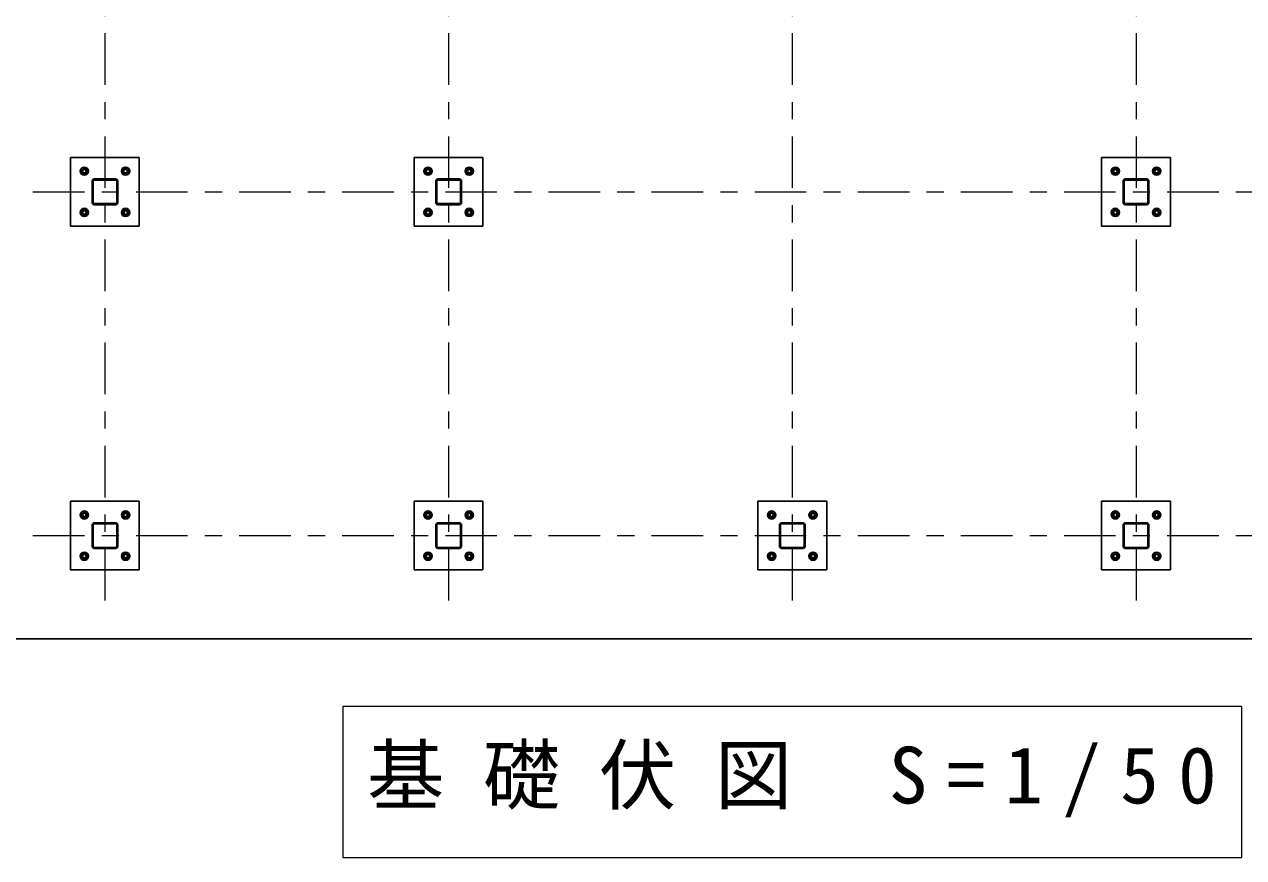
# Model space of a CAD drawing. Units: millimetres on the paper, scale 1:50. Extents: x -365 to 0, y 0 to 257.
# Drawn here: x -143.8 to -72.8, y 160 to 208.5 of the extents above; entities that cross this region are included whole.
import ezdxf

# ---------------------------------------------------------------- set-up
doc = ezdxf.new("R2010")
doc.units = ezdxf.units.MM
doc.linetypes.add('USER2', pattern=[6, 3, -1, 1, -1])
doc.layers.add('LY_1', color=7, linetype='Continuous', lineweight=25)
doc.styles.add('ＭＳ ゴシック', font='')
doc.styles.get('ＭＳ ゴシック').set_extended_font_data('MS Gothic')

msp = doc.modelspace()

# ---------------------------------------------------------------- linework, layer by layer
at = {"layer": 'LY_1', "color": 2, "linetype": 'USER2', "lineweight": 13}
for p, q in [((-139.105, 226.005), (-139.105, 174.184)), ((-119.105, 226.005), (-119.105, 174.184)), ((-99.105, 226.005), (-99.105, 174.184)), ((-79.105, 226.005), (-79.105, 174.184)), ((-143.292, 198.781), (-54.918, 198.781)), ((-143.292, 178.781), (-54.918, 178.781))]:
    msp.add_line(p, q, dxfattribs=at)
at = {"layer": 'LY_1', "color": 4}
for p, q in [((-137.105, 200.781), (-141.105, 200.781)), ((-141.105, 200.781), (-141.105, 196.781)), ((-137.105, 196.781), (-137.105, 200.781)), ((-117.105, 200.781), (-121.105, 200.781)), ((-121.105, 200.781), (-121.105, 196.781)), ((-117.105, 196.781), (-117.105, 200.781)), ((-77.105, 200.781), (-81.105, 200.781)), ((-81.105, 200.781), (-81.105, 196.781)), ((-77.105, 196.781), (-77.105, 200.781)), ((-141.105, 196.781), (-137.105, 196.781)), ((-121.105, 196.781), (-117.105, 196.781)), ((-81.105, 196.781), (-77.105, 196.781)), ((-137.105, 180.781), (-141.105, 180.781)), ((-141.105, 180.781), (-141.105, 176.781)), ((-137.105, 176.781), (-137.105, 180.781)), ((-117.105, 180.781), (-121.105, 180.781)), ((-121.105, 180.781), (-121.105, 176.781)), ((-117.105, 176.781), (-117.105, 180.781)), ((-97.105, 180.781), (-101.105, 180.781)), ((-101.105, 180.781), (-101.105, 176.781)), ((-97.105, 176.781), (-97.105, 180.781)), ((-77.105, 180.781), (-81.105, 180.781)), ((-81.105, 180.781), (-81.105, 176.781)), ((-77.105, 176.781), (-77.105, 180.781)), ((-141.105, 176.781), (-137.105, 176.781)), ((-121.105, 176.781), (-117.105, 176.781)), ((-101.105, 176.781), (-97.105, 176.781)), ((-81.105, 176.781), (-77.105, 176.781))]:
    msp.add_line(p, q, dxfattribs=at)
at = {"layer": 'LY_1'}
for p, q in [((-140.414, 200.171), (-140.524, 199.981)), ((-140.195, 200.171), (-140.414, 200.171)), ((-140.085, 199.981), (-140.195, 200.171)), ((-137.905, 200.2), (-138.095, 200.091)), ((-138.095, 200.091), (-138.095, 199.871)), ((-137.715, 200.091), (-137.905, 200.2)), ((-137.715, 199.871), (-137.715, 200.091)), ((-120.414, 200.171), (-120.524, 199.981)), ((-120.195, 200.171), (-120.414, 200.171)), ((-120.085, 199.981), (-120.195, 200.171)), ((-117.905, 200.2), (-118.095, 200.091)), ((-118.095, 200.091), (-118.095, 199.871)), ((-117.715, 200.091), (-117.905, 200.2)), ((-117.715, 199.871), (-117.715, 200.091)), ((-80.414, 200.171), (-80.524, 199.981)), ((-80.195, 200.171), (-80.414, 200.171)), ((-80.085, 199.981), (-80.195, 200.171)), ((-77.905, 200.2), (-78.095, 200.091)), ((-78.095, 200.091), (-78.095, 199.871)), ((-77.715, 200.091), (-77.905, 200.2)), ((-77.715, 199.871), (-77.715, 200.091)), ((-140.524, 199.981), (-140.414, 199.791)), ((-140.414, 199.791), (-140.195, 199.791)), ((-140.195, 199.791), (-140.085, 199.981)), ((-138.095, 199.871), (-137.905, 199.761)), ((-137.905, 199.761), (-137.715, 199.871)), ((-120.524, 199.981), (-120.414, 199.791)), ((-120.414, 199.791), (-120.195, 199.791)), ((-120.195, 199.791), (-120.085, 199.981)), ((-118.095, 199.871), (-117.905, 199.761)), ((-117.905, 199.761), (-117.715, 199.871)), ((-80.524, 199.981), (-80.414, 199.791)), ((-80.414, 199.791), (-80.195, 199.791)), ((-80.195, 199.791), (-80.085, 199.981)), ((-78.095, 199.871), (-77.905, 199.761)), ((-77.905, 199.761), (-77.715, 199.871)), ((-140.305, 197.8), (-140.495, 197.691)), ((-140.495, 197.691), (-140.495, 197.471)), ((-140.495, 197.471), (-140.305, 197.361)), ((-140.115, 197.691), (-140.305, 197.8)), ((-140.305, 197.361), (-140.115, 197.471)), ((-140.115, 197.471), (-140.115, 197.691)), ((-138.014, 197.771), (-138.124, 197.581)), ((-138.124, 197.581), (-138.014, 197.391)), ((-137.795, 197.771), (-138.014, 197.771)), ((-138.014, 197.391), (-137.795, 197.391)), ((-137.685, 197.581), (-137.795, 197.771)), ((-137.795, 197.391), (-137.685, 197.581)), ((-120.305, 197.8), (-120.495, 197.691)), ((-120.495, 197.691), (-120.495, 197.471)), ((-120.495, 197.471), (-120.305, 197.361)), ((-120.115, 197.691), (-120.305, 197.8)), ((-120.305, 197.361), (-120.115, 197.471)), ((-120.115, 197.471), (-120.115, 197.691)), ((-118.014, 197.771), (-118.124, 197.581)), ((-118.124, 197.581), (-118.014, 197.391)), ((-117.795, 197.771), (-118.014, 197.771)), ((-118.014, 197.391), (-117.795, 197.391)), ((-117.685, 197.581), (-117.795, 197.771)), ((-117.795, 197.391), (-117.685, 197.581)), ((-80.305, 197.8), (-80.495, 197.691)), ((-80.495, 197.691), (-80.495, 197.471)), ((-80.495, 197.471), (-80.305, 197.361)), ((-80.115, 197.691), (-80.305, 197.8)), ((-80.305, 197.361), (-80.115, 197.471)), ((-80.115, 197.471), (-80.115, 197.691)), ((-78.014, 197.771), (-78.124, 197.581)), ((-78.124, 197.581), (-78.014, 197.391)), ((-77.795, 197.771), (-78.014, 197.771)), ((-78.014, 197.391), (-77.795, 197.391)), ((-77.685, 197.581), (-77.795, 197.771)), ((-77.795, 197.391), (-77.685, 197.581)), ((-140.414, 180.171), (-140.524, 179.981)), ((-140.524, 179.981), (-140.414, 179.791)), ((-140.195, 180.171), (-140.414, 180.171)), ((-140.414, 179.791), (-140.195, 179.791)), ((-140.085, 179.981), (-140.195, 180.171)), ((-140.195, 179.791), (-140.085, 179.981)), ((-137.905, 180.2), (-138.095, 180.091)), ((-138.095, 180.091), (-138.095, 179.871)), ((-138.095, 179.871), (-137.905, 179.761)), ((-137.715, 180.091), (-137.905, 180.2)), ((-137.905, 179.761), (-137.715, 179.871)), ((-137.715, 179.871), (-137.715, 180.091)), ((-120.414, 180.171), (-120.524, 179.981)), ((-120.524, 179.981), (-120.414, 179.791)), ((-120.195, 180.171), (-120.414, 180.171)), ((-120.414, 179.791), (-120.195, 179.791)), ((-120.085, 179.981), (-120.195, 180.171)), ((-120.195, 179.791), (-120.085, 179.981)), ((-117.905, 180.2), (-118.095, 180.091)), ((-118.095, 180.091), (-118.095, 179.871)), ((-118.095, 179.871), (-117.905, 179.761)), ((-117.715, 180.091), (-117.905, 180.2)), ((-117.905, 179.761), (-117.715, 179.871)), ((-117.715, 179.871), (-117.715, 180.091)), ((-100.414, 180.171), (-100.524, 179.981)), ((-100.524, 179.981), (-100.414, 179.791)), ((-100.195, 180.171), (-100.414, 180.171)), ((-100.414, 179.791), (-100.195, 179.791)), ((-100.085, 179.981), (-100.195, 180.171)), ((-100.195, 179.791), (-100.085, 179.981)), ((-97.905, 180.2), (-98.095, 180.091)), ((-98.095, 180.091), (-98.095, 179.871)), ((-98.095, 179.871), (-97.905, 179.761)), ((-97.715, 180.091), (-97.905, 180.2)), ((-97.905, 179.761), (-97.715, 179.871)), ((-97.715, 179.871), (-97.715, 180.091)), ((-80.414, 180.171), (-80.524, 179.981)), ((-80.524, 179.981), (-80.414, 179.791)), ((-80.195, 180.171), (-80.414, 180.171)), ((-80.414, 179.791), (-80.195, 179.791)), ((-80.085, 179.981), (-80.195, 180.171)), ((-80.195, 179.791), (-80.085, 179.981)), ((-77.905, 180.2), (-78.095, 180.091)), ((-78.095, 180.091), (-78.095, 179.871)), ((-78.095, 179.871), (-77.905, 179.761)), ((-77.715, 180.091), (-77.905, 180.2)), ((-77.905, 179.761), (-77.715, 179.871)), ((-77.715, 179.871), (-77.715, 180.091)), ((-140.305, 177.8), (-140.495, 177.691)), ((-140.495, 177.691), (-140.495, 177.471)), ((-140.495, 177.471), (-140.305, 177.361)), ((-140.115, 177.691), (-140.305, 177.8)), ((-140.305, 177.361), (-140.115, 177.471)), ((-140.115, 177.471), (-140.115, 177.691)), ((-138.014, 177.771), (-138.124, 177.581)), ((-138.124, 177.581), (-138.014, 177.391)), ((-137.795, 177.771), (-138.014, 177.771)), ((-138.014, 177.391), (-137.795, 177.391)), ((-137.685, 177.581), (-137.795, 177.771)), ((-137.795, 177.391), (-137.685, 177.581)), ((-120.305, 177.8), (-120.495, 177.691)), ((-120.495, 177.691), (-120.495, 177.471)), ((-120.495, 177.471), (-120.305, 177.361)), ((-120.115, 177.691), (-120.305, 177.8)), ((-120.305, 177.361), (-120.115, 177.471)), ((-120.115, 177.471), (-120.115, 177.691)), ((-118.014, 177.771), (-118.124, 177.581)), ((-118.124, 177.581), (-118.014, 177.391)), ((-117.795, 177.771), (-118.014, 177.771)), ((-118.014, 177.391), (-117.795, 177.391)), ((-117.685, 177.581), (-117.795, 177.771)), ((-117.795, 177.391), (-117.685, 177.581)), ((-100.305, 177.8), (-100.495, 177.691)), ((-100.495, 177.691), (-100.495, 177.471)), ((-100.495, 177.471), (-100.305, 177.361)), ((-100.115, 177.691), (-100.305, 177.8)), ((-100.305, 177.361), (-100.115, 177.471)), ((-100.115, 177.471), (-100.115, 177.691)), ((-98.014, 177.771), (-98.124, 177.581)), ((-98.124, 177.581), (-98.014, 177.391)), ((-97.795, 177.771), (-98.014, 177.771)), ((-98.014, 177.391), (-97.795, 177.391)), ((-97.685, 177.581), (-97.795, 177.771)), ((-97.795, 177.391), (-97.685, 177.581)), ((-80.305, 177.8), (-80.495, 177.691)), ((-80.495, 177.691), (-80.495, 177.471)), ((-80.495, 177.471), (-80.305, 177.361)), ((-80.115, 177.691), (-80.305, 177.8)), ((-80.305, 177.361), (-80.115, 177.471)), ((-80.115, 177.471), (-80.115, 177.691)), ((-78.014, 177.771), (-78.124, 177.581)), ((-78.124, 177.581), (-78.014, 177.391)), ((-77.795, 177.771), (-78.014, 177.771)), ((-78.014, 177.391), (-77.795, 177.391)), ((-77.685, 177.581), (-77.795, 177.771)), ((-77.795, 177.391), (-77.685, 177.581))]:
    msp.add_line(p, q, dxfattribs=at)
at = {"layer": 'LY_1', "color": 3}
for p, q in [((-139.855, 198.159), (-139.855, 199.403)), ((-139.791, 198.159), (-139.791, 199.403)), ((-139.727, 199.531), (-138.483, 199.531)), ((-139.727, 199.467), (-138.483, 199.467)), ((-138.419, 198.159), (-138.419, 199.403)), ((-138.355, 199.403), (-138.355, 198.159)), ((-119.855, 198.159), (-119.855, 199.403)), ((-119.791, 198.159), (-119.791, 199.403)), ((-119.727, 199.531), (-118.483, 199.531)), ((-119.727, 199.467), (-118.483, 199.467)), ((-118.419, 198.159), (-118.419, 199.403)), ((-118.355, 199.403), (-118.355, 198.159)), ((-79.855, 199.403), (-79.855, 198.159)), ((-79.791, 198.159), (-79.791, 199.403)), ((-78.483, 199.531), (-79.727, 199.531)), ((-78.483, 199.467), (-79.727, 199.467)), ((-78.419, 198.159), (-78.419, 199.403)), ((-78.355, 198.159), (-78.355, 199.403)), ((-139.727, 198.095), (-138.483, 198.095)), ((-138.483, 198.031), (-139.727, 198.031)), ((-119.727, 198.095), (-118.483, 198.095)), ((-118.483, 198.031), (-119.727, 198.031)), ((-78.483, 198.095), (-79.727, 198.095)), ((-79.727, 198.031), (-78.483, 198.031)), ((-139.727, 179.531), (-138.483, 179.531)), ((-119.727, 179.531), (-118.483, 179.531)), ((-99.727, 179.531), (-98.483, 179.531)), ((-79.727, 179.531), (-78.483, 179.531)), ((-139.855, 178.159), (-139.855, 179.403)), ((-139.791, 178.159), (-139.791, 179.403)), ((-139.727, 179.467), (-138.483, 179.467)), ((-138.419, 178.159), (-138.419, 179.403)), ((-138.355, 179.403), (-138.355, 178.159)), ((-119.855, 178.159), (-119.855, 179.403)), ((-119.791, 178.159), (-119.791, 179.403)), ((-119.727, 179.467), (-118.483, 179.467)), ((-118.419, 178.159), (-118.419, 179.403)), ((-118.355, 179.403), (-118.355, 178.159)), ((-99.855, 178.159), (-99.855, 179.403)), ((-99.791, 178.159), (-99.791, 179.403)), ((-99.727, 179.467), (-98.483, 179.467)), ((-98.419, 178.159), (-98.419, 179.403)), ((-98.355, 179.403), (-98.355, 178.159)), ((-79.855, 178.159), (-79.855, 179.403)), ((-79.791, 178.159), (-79.791, 179.403)), ((-79.727, 179.467), (-78.483, 179.467)), ((-78.419, 178.159), (-78.419, 179.403)), ((-78.355, 179.403), (-78.355, 178.159)), ((-139.727, 178.095), (-138.483, 178.095)), ((-119.727, 178.095), (-118.483, 178.095)), ((-99.727, 178.095), (-98.483, 178.095)), ((-79.727, 178.095), (-78.483, 178.095)), ((-138.483, 178.031), (-139.727, 178.031)), ((-118.483, 178.031), (-119.727, 178.031)), ((-98.483, 178.031), (-99.727, 178.031)), ((-78.483, 178.031), (-79.727, 178.031))]:
    msp.add_line(p, q, dxfattribs=at)
at = {"layer": 'LY_1', "color": 131}
msp.add_line((-145.105, 172.781), (-53.105, 172.781), dxfattribs=at)
at = {"layer": 'LY_1', "lineweight": 13}
for p, q in [((-125.255, 168.845), (-125.255, 160.045)), ((-72.955, 168.845), (-125.255, 168.845)), ((-72.955, 160.045), (-72.955, 168.845)), ((-125.255, 160.045), (-72.955, 160.045))]:
    msp.add_line(p, q, dxfattribs=at)
at = {"layer": 'LY_1'}
for centre, radius in [((-140.305, 199.981), 0.24), ((-140.305, 199.981), 0.18), ((-140.305, 199.981), 0.12), ((-140.306, 199.981), 0.101), ((-137.905, 199.981), 0.24), ((-137.905, 199.981), 0.18), ((-137.905, 199.981), 0.12), ((-137.905, 199.982), 0.101), ((-120.305, 199.981), 0.24), ((-120.305, 199.981), 0.18), ((-120.305, 199.981), 0.12), ((-120.306, 199.981), 0.101), ((-117.905, 199.981), 0.24), ((-117.905, 199.981), 0.18), ((-117.905, 199.981), 0.12), ((-117.905, 199.982), 0.101), ((-80.305, 199.981), 0.24), ((-80.305, 199.981), 0.18), ((-80.305, 199.981), 0.12), ((-80.306, 199.981), 0.101), ((-77.905, 199.981), 0.24), ((-77.905, 199.981), 0.18), ((-77.905, 199.981), 0.12), ((-77.905, 199.982), 0.101), ((-140.305, 197.581), 0.24), ((-140.305, 197.581), 0.18), ((-140.305, 197.581), 0.12), ((-140.305, 197.58), 0.101), ((-137.905, 197.581), 0.24), ((-137.905, 197.581), 0.18), ((-137.905, 197.581), 0.12), ((-137.904, 197.581), 0.101), ((-120.305, 197.581), 0.24), ((-120.305, 197.581), 0.18), ((-120.305, 197.581), 0.12), ((-120.305, 197.58), 0.101), ((-117.905, 197.581), 0.24), ((-117.905, 197.581), 0.18), ((-117.905, 197.581), 0.12), ((-117.904, 197.581), 0.101), ((-80.305, 197.581), 0.24), ((-80.305, 197.581), 0.18), ((-80.305, 197.581), 0.12), ((-80.305, 197.58), 0.101), ((-77.905, 197.581), 0.24), ((-77.905, 197.581), 0.18), ((-77.905, 197.581), 0.12), ((-77.904, 197.581), 0.101), ((-140.305, 179.981), 0.24), ((-137.905, 179.981), 0.24), ((-120.305, 179.981), 0.24), ((-117.905, 179.981), 0.24), ((-100.305, 179.981), 0.24), ((-97.905, 179.981), 0.24), ((-80.305, 179.981), 0.24), ((-77.905, 179.981), 0.24), ((-140.305, 179.981), 0.18), ((-140.305, 179.981), 0.12), ((-140.306, 179.981), 0.101), ((-137.905, 179.981), 0.18), ((-137.905, 179.981), 0.12), ((-137.905, 179.982), 0.101), ((-120.305, 179.981), 0.18), ((-120.305, 179.981), 0.12), ((-120.306, 179.981), 0.101), ((-117.905, 179.981), 0.18), ((-117.905, 179.981), 0.12), ((-117.905, 179.982), 0.101), ((-100.305, 179.981), 0.18), ((-100.305, 179.981), 0.12), ((-100.306, 179.981), 0.101), ((-97.905, 179.981), 0.18), ((-97.905, 179.981), 0.12), ((-97.905, 179.982), 0.101), ((-80.305, 179.981), 0.18), ((-80.305, 179.981), 0.12), ((-80.306, 179.981), 0.101), ((-77.905, 179.981), 0.18), ((-77.905, 179.981), 0.12), ((-77.905, 179.982), 0.101), ((-140.305, 177.581), 0.24), ((-140.305, 177.581), 0.18), ((-140.305, 177.581), 0.12), ((-140.305, 177.58), 0.101), ((-137.905, 177.581), 0.24), ((-137.905, 177.581), 0.18), ((-137.905, 177.581), 0.12), ((-137.904, 177.581), 0.101), ((-120.305, 177.581), 0.24), ((-120.305, 177.581), 0.18), ((-120.305, 177.581), 0.12), ((-120.305, 177.58), 0.101), ((-117.905, 177.581), 0.24), ((-117.905, 177.581), 0.18), ((-117.905, 177.581), 0.12), ((-117.904, 177.581), 0.101), ((-100.305, 177.581), 0.24), ((-100.305, 177.581), 0.18), ((-100.305, 177.581), 0.12), ((-100.305, 177.58), 0.101), ((-97.905, 177.581), 0.24), ((-97.905, 177.581), 0.18), ((-97.905, 177.581), 0.12), ((-97.904, 177.581), 0.101), ((-80.305, 177.581), 0.24), ((-80.305, 177.581), 0.18), ((-80.305, 177.581), 0.12), ((-80.305, 177.58), 0.101), ((-77.905, 177.581), 0.24), ((-77.905, 177.581), 0.18), ((-77.905, 177.581), 0.12), ((-77.904, 177.581), 0.101)]:
    msp.add_circle(centre, radius, dxfattribs=at)
at = {"layer": 'LY_1', "color": 3}
for centre, radius, start, end in [((-139.727, 199.403), 0.128, 90, 180), ((-139.727, 199.403), 0.064, 90, 180), ((-138.483, 199.403), 0.128, 0, 90), ((-138.483, 199.403), 0.064, 0, 90), ((-119.727, 199.403), 0.128, 90, 180), ((-119.727, 199.403), 0.064, 90, 180), ((-118.483, 199.403), 0.128, 0, 90), ((-118.483, 199.403), 0.064, 0, 90), ((-79.727, 199.403), 0.128, 90, 180), ((-79.727, 199.403), 0.064, 90, 180), ((-78.483, 199.403), 0.128, 0, 90), ((-78.483, 199.403), 0.064, 0, 90), ((-139.727, 198.159), 0.128, 180, 270), ((-139.727, 198.159), 0.064, 180, 270), ((-138.483, 198.159), 0.128, 270, 0), ((-138.483, 198.159), 0.064, 270, 0), ((-119.727, 198.159), 0.128, 180, 270), ((-119.727, 198.159), 0.064, 180, 270), ((-118.483, 198.159), 0.128, 270, 0), ((-118.483, 198.159), 0.064, 270, 0), ((-79.727, 198.159), 0.128, 180, 270), ((-79.727, 198.159), 0.064, 180, 270), ((-78.483, 198.159), 0.128, 270, 0), ((-78.483, 198.159), 0.064, 270, 0), ((-139.727, 179.403), 0.128, 90, 180), ((-138.483, 179.403), 0.128, 0, 90), ((-119.727, 179.403), 0.128, 90, 180), ((-118.483, 179.403), 0.128, 0, 90), ((-99.727, 179.403), 0.128, 90, 180), ((-98.483, 179.403), 0.128, 0, 90), ((-79.727, 179.403), 0.128, 90, 180), ((-78.483, 179.403), 0.128, 0, 90), ((-139.727, 179.403), 0.064, 90, 180), ((-138.483, 179.403), 0.064, 0, 90), ((-119.727, 179.403), 0.064, 90, 180), ((-118.483, 179.403), 0.064, 0, 90), ((-99.727, 179.403), 0.064, 90, 180), ((-98.483, 179.403), 0.064, 0, 90), ((-79.727, 179.403), 0.064, 90, 180), ((-78.483, 179.403), 0.064, 0, 90), ((-139.727, 178.159), 0.128, 180, 270), ((-139.727, 178.159), 0.064, 180, 270), ((-138.483, 178.159), 0.128, 270, 0), ((-138.483, 178.159), 0.064, 270, 0), ((-119.727, 178.159), 0.128, 180, 270), ((-119.727, 178.159), 0.064, 180, 270), ((-118.483, 178.159), 0.128, 270, 0), ((-118.483, 178.159), 0.064, 270, 0), ((-99.727, 178.159), 0.128, 180, 270), ((-99.727, 178.159), 0.064, 180, 270), ((-98.483, 178.159), 0.128, 270, 0), ((-98.483, 178.159), 0.064, 270, 0), ((-79.727, 178.159), 0.128, 180, 270), ((-79.727, 178.159), 0.064, 180, 270), ((-78.483, 178.159), 0.128, 270, 0), ((-78.483, 178.159), 0.064, 270, 0)]:
    msp.add_arc(centre, radius, start, end, dxfattribs=at)

# ---------------------------------------------------------------- texts
at = {"layer": 'LY_1', "insert": (-123.855, 164.445), "char_height": 3.299, "attachment_point": 4, "style": 'ＭＳ ゴシック'}
msp.add_mtext('\\T1.5;基礎伏図\\~S=1/50', dxfattribs=at)

doc.saveas('drawing.dxf')
